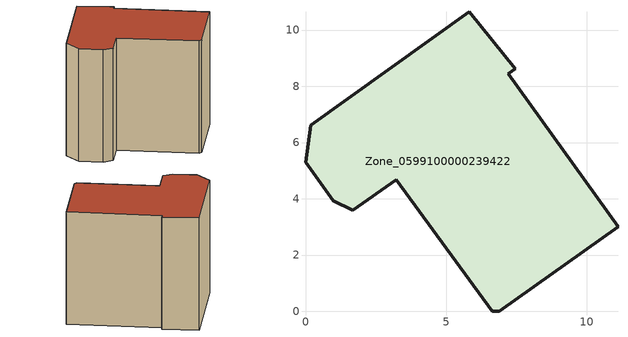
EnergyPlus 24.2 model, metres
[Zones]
Zone_0599100000239422
 floor ground (C_G): 0,5.3 0.19,6.62 5.83,10.65 7.45,8.62 7.21,8.45 11.11,3.01 6.89,0 6.64,0 3.22,4.68 1.68,3.58 0.98,3.93 z0
 wall outside (C_F): 6.64,0 6.89,0 11.11,3.01 7.21,8.45 7.45,8.62 5.83,10.65 0.19,6.62 0,5.3 0.98,3.93 1.68,3.58 3.22,4.68 6.64,0 z0:8.4
 roof outside (C_R): 0.98,3.93 1.68,3.58 3.22,4.68 6.64,0 6.89,0 11.11,3.01 7.21,8.45 7.45,8.62 5.83,10.65 0.19,6.62 0,5.3 z8.4
[BUILDING]
Pand.0599100000239422: North Axis=0; Terrain=City; Loads Convergence Tolerance Value=0.04; Temperature Convergence Tolerance Value=0.4; Solar Distribution=FullExterior; Maximum Number of Warmup Days=25; Minimum Number of Warmup Days=1
[Site:Location]
Rotterdam.The.Hague.AP_ZH_NLD Design_Conditions: Latitude=51.96; Longitude=4.45; Time Zone=1; Elevation=-4.5
[SITE:GROUNDTEMPERATURE:BUILDINGSURFACE]
18, 18, 18, 18, 18, 18, 18, 18, 18, 18, 18, 18
[MATERIAL] Thermal Absorptance=0.9; Solar Absorptance=0.7; Visible Absorptance=0.7
Name | Roughness | Thickness | Conductivity | Density | Specific Heat
G.TC.1975-1991 | MediumSmooth | 0.15 | 0.288461 | 540 | 1210
F.TC.1975-1991 | Rough | 0.3 | 0.230769 | 1920 | 840
R.TC.1975-1991 | MediumRough | 0.2 | 0.153846 | 1500 | 1000
[CONSTRUCTION]
C_G: G.TC.1975-1991
C_F: F.TC.1975-1991
C_R: R.TC.1975-1991
[ZONE]
Zone_0599100000239422: Type=1; Multiplier=1; Ceiling Height=Autocalculate; Volume=Autocalculate; Floor Area=autocalculate; Part of Total Floor Area=Yes
[ZONEINFILTRATION:DESIGNFLOWRATE]
Infil_Zone_0599100000239422: Zone or ZoneList or Space or SpaceList=Zone_0599100000239422; Schedule=AlwaysOn; Design Flow Rate Calculation Method=Flow/Area; Flow Rate per Floor Area=0.003; Constant Term Coefficient=1; Temperature Term Coefficient=0; Velocity Term Coefficient=0; Velocity Squared Term Coefficient=0
[HVACTEMPLATE:ZONE:IDEALLOADSAIRSYSTEM]
Zone_0599100000239422: Maximum Heating Supply Air Temperature=50; Minimum Cooling Supply Air Temperature=13; Maximum Heating Supply Air Humidity Ratio=0.0156; Minimum Cooling Supply Air Humidity Ratio=0.0077; Heating Limit=NoLimit; Cooling Limit=NoLimit; Dehumidification Control Type=ConstantSensibleHeatRatio; Cooling Sensible Heat Ratio=0.7; Dehumidification Setpoint=60; Humidification Control Type=None; Humidification Setpoint=30; Outdoor Air Method=None; Outdoor Air Flow Rate per Person=0.00944; Outdoor Air Flow Rate per Zone Floor Area=0; Outdoor Air Flow Rate per Zone=0; Demand Controlled Ventilation Type=None; Outdoor Air Economizer Type=NoEconomizer; Heat Recovery Type=None; Sensible Heat Recovery Effectiveness=0.7; Latent Heat Recovery Effectiveness=0.65
[ZONECONTROL:THERMOSTAT]
ThermostatControl_Zone_0599100000239422: Zone or ZoneList=Zone_0599100000239422; Control Type Schedule=DualSetpointControlType; Control 1=Thermostat_Zone_0599100000239422; Temperature Difference Between Cutout And Setpoint=0
[THERMOSTATSETPOINT:DUALSETPOINT]
Thermostat_Zone_0599100000239422: Heating Setpoint Temperature Schedule=HeatingSetpoint_Zone_0599100000239422; Cooling Setpoint Temperature Schedule=CoolingSetpoint_Zone_0599100000239422
[SCHEDULE:COMPACT]
HeatingSetpoint_Zone_0599100000239422: Through: 12/31, For: AllDays, Until: 24:00, 21
CoolingSetpoint_Zone_0599100000239422: Through: 12/31, For: AllDays, Until: 24:00, 24
DualSetpointControlType: Through: 12/31, For: AllDays, Until: 24:00, 4
AlwaysOn: Through: 12/31, For: AllDays, Until: 24:00, 1
